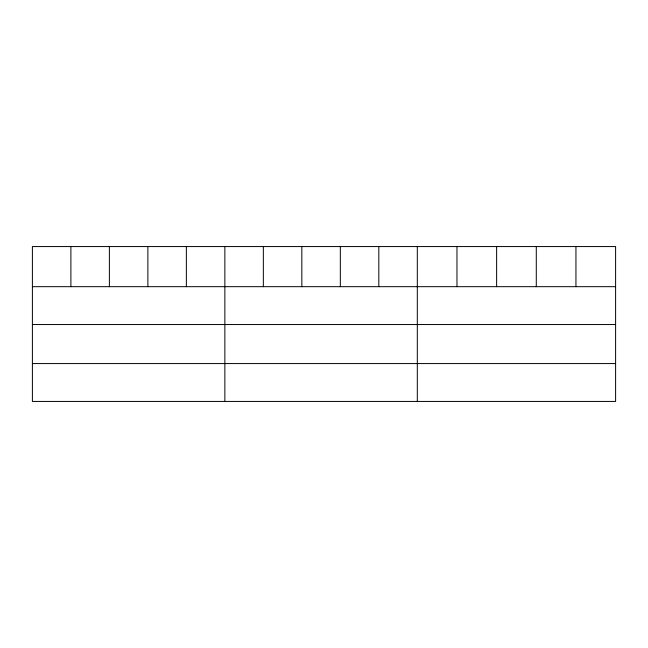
<?xml version="1.0" encoding="UTF-8"?>
<svg xmlns="http://www.w3.org/2000/svg" width="648" height="648" viewBox="0 0 648 648"><rect width="100%" height="100%" fill="white"/><g stroke="black" fill="none" stroke-linecap="round" stroke-linejoin="round"><path stroke-width="0.97" d="M615.6 324.543L615.6 246.564L32.4 246.564L32.4 401.436L615.6 401.436L615.6 324.543L32.4 324.543M32.4 286.675L615.6 286.675M32.4 363.569L615.6 363.569M575.942 246.564L575.942 286.675M536.285 246.564L536.285 286.675M496.627 246.564L496.627 286.675M456.97 246.564L456.97 286.675M417.312 246.564L417.312 401.436M378.821 246.564L378.821 286.675M340.33 246.564L340.33 286.675M301.838 246.564L301.838 286.675M263.347 246.564L263.347 286.675M224.856 246.564L224.856 401.436M186.365 246.564L186.365 286.675M147.874 246.564L147.874 286.675M109.382 246.564L109.382 286.675M70.891 246.564L70.891 286.675"/></g></svg>
